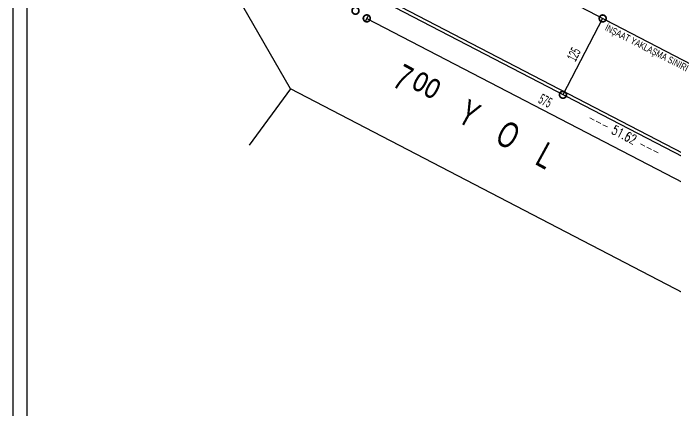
# Model space of a CAD drawing. Extents: x 3907.4 to 3911.57, y -3054.42 to -3053.7.
# Drawn here: x 3907.4044 to 3907.5968, y -3054.0682 to -3053.9527 of the extents above; entities that cross this region are included whole.
import ezdxf

# ---------------------------------------------------------------- set-up
doc = ezdxf.new("R2010")
doc.units = 0
doc.header["$LTSCALE"] = 2
doc.header["$MEASUREMENT"] = 0
doc.linetypes.add('ACAD_ISO03W100', pattern=[30, 12, -18])
doc.layers.get('0').update_dxf_attribs({"linetype": 'CONTINUOUS'})
for name, color, linetype in [('ARAZİ', 7, 'CONTINUOUS'), ('OLÇÜ', 6, 'CONTINUOUS'), ('TEXT', 11, 'CONTINUOUS'), ('YAKLASMA', 6, 'CONTINUOUS')]:
    doc.layers.add(name, color=color, linetype=linetype)
doc.styles.add('İSİM', font='comicbd.ttf')
doc.styles.add('KAPı-PEN', font='simplex.shx', dxfattribs={"width": 0.7, "height": 10})
doc.styles.add('MAHAL', font='stylu.ttf', dxfattribs={"width": 0.7, "height": 20})
doc.styles.add('ÖLÇÜ', font='stylu.ttf', dxfattribs={"width": 0.5})

msp = doc.modelspace()

# ---------------------------------------------------------------- linework, layer by layer
at = {"color": 0, "linetype": 'ByBlock', "const_width": 0.002}
for points in [[(3907.50369, -3053.95174, 1), (3907.50394, -3053.95217, 1)], [(3907.50731, -3053.95429, 1), (3907.50687, -3053.95406, 1)], [(3907.57549, -3053.95442, 1), (3907.57572, -3053.95398, 1)], [(3907.56418, -3053.97616, 1), (3907.56395, -3053.9766, 1)]]:
    msp.add_lwpolyline(points, format="xyb", close=True, dxfattribs=at)
at = {"layer": 'ARAZİ', "color": 7}
for p, q in [((3907.48498, -3053.97469), (3907.41637, -3053.85585)), ((3907.73914, -3054.06744), (3907.51018, -3053.94835)), ((3907.72506, -3054.09957), (3907.48498, -3053.97469))]:
    msp.add_line(p, q, dxfattribs=at)
at = {"layer": 'ARAZİ'}
msp.add_line((3907.5109, -3053.9476), (3907.61255, -3054.00047), dxfattribs=at)
at = {"layer": 'ARAZİ', "linetype": 'ByBlock'}
msp.add_line((3907.48498, -3053.9747), (3907.47297, -3053.99099), dxfattribs=at)
at = {"layer": 'OLÇÜ', "color": 6}
for p, q in [((3907.50738, -3053.95362), (3907.50663, -3053.95506)), ((3907.50709, -3053.95417), (3907.60903, -3054.00723)), ((3907.5756, -3053.9542), (3907.56407, -3053.97638)), ((3907.57722, -3053.95504), (3907.57649, -3053.95466)), ((3907.56568, -3053.97722), (3907.56495, -3053.97684))]:
    msp.add_line(p, q, dxfattribs=at)
at = {"layer": 'TEXT', "color": 30}
msp.add_line((3907.40443, -3054.41968), (3907.40443, -3053.69648), dxfattribs=at)
at = {"layer": 'TEXT', "color": 5, "ltscale": 50}
msp.add_line((3907.40843, -3054.41268), (3907.40843, -3053.70348), dxfattribs=at)
at = {"layer": 'YAKLASMA', "linetype": 'ACAD_ISO03W100', "ltscale": 0.4}
msp.add_line((3907.72697, -3054.03293), (3907.52819, -3053.92954), dxfattribs=at)

# ---------------------------------------------------------------- texts
at = {"layer": 'OLÇÜ', "color": 62, "style": 'ÖLÇÜ', "width": 0.5}
for s, rotation, p in [('125', 62.519, (3907.5677, -3053.96694)), ('575', 332.5005, (3907.55666, -3053.9786))]:
    msp.add_text(s, height=0.003, rotation=rotation, dxfattribs=at).set_placement(p)
at = {"layer": 'TEXT', "width": 0.7}
for s, height, rotation, style, p in [('İNŞAAT YAKLAŞMA SINIRI', 0.002, 333, 'MAHAL', (3907.57605, -3053.95756)), ('7         Y    O    L', 0.0075, 331.308, 'İSİM', (3907.51418, -3053.97372)), ('oo', 0.0075, 331.308, 'İSİM', (3907.51965, -3053.97424))]:
    msp.add_text(s, height=height, rotation=rotation, dxfattribs=dict(at, style=style)).set_placement(p)
at = {"layer": 'TEXT', "color": 2, "style": 'KAPı-PEN', "width": 0.7}
msp.add_text('--- 51.62 ---', height=0.00275, rotation=333, dxfattribs=at).set_placement((3907.57102, -3053.98403))

doc.saveas('drawing.dxf')
